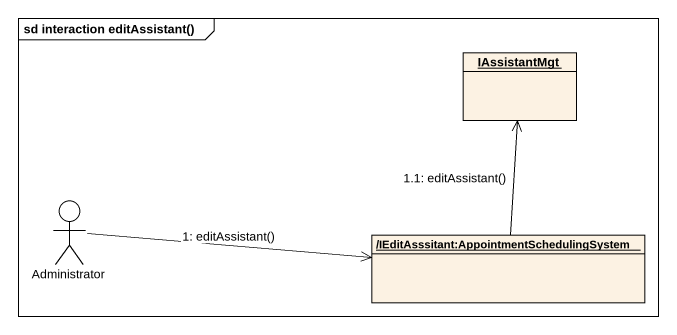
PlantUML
@startuml
mainframe sd interaction editAssistant()
allowmixing
hide circle
hide empty members
object IAssistantMgt
actor Administrator
object "/IEditAsssitant:AppointmentSchedulingSystem" as IEditAsssitant
Administrator -right-> IEditAsssitant : 1: editAssistant()
IEditAsssitant -up-> IAssistantMgt : 1.1: editAssistant()
@enduml
